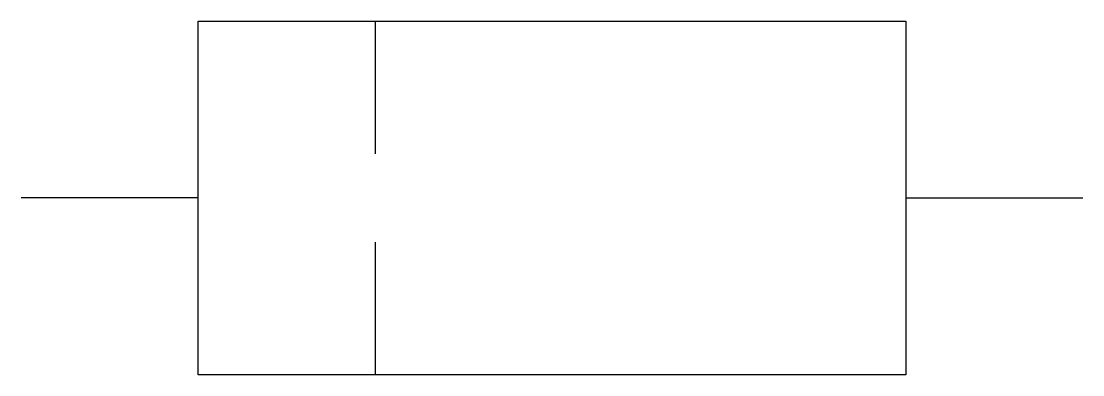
# Model space of a CAD drawing. Extents: x 2.8 to 18.7, y -2.8 to 2.5.
import ezdxf

# ---------------------------------------------------------------- set-up
doc = ezdxf.new("R2010")
doc.units = 0
doc.layers.add('DEFAULT_255_2_778', color=255, linetype='CONTINUOUS')

msp = doc.modelspace()

# ---------------------------------------------------------------- linework, layer by layer
at = {"layer": 'DEFAULT_255_2_778'}
for p, q in [((5.424, 2.514), (16.008, 2.514)), ((5.424, -2.778), (5.424, 2.514)), ((8.071, 2.514), (8.071, 0.529)), ((16.008, 2.514), (16.008, -2.778)), ((5.424, -0.132), (2.778, -0.132)), ((16.007, -0.132), (18.653, -0.132)), ((8.071, -0.794), (8.071, -2.778)), ((16.008, -2.778), (5.424, -2.778))]:
    msp.add_line(p, q, dxfattribs=at)

doc.saveas('drawing.dxf')
